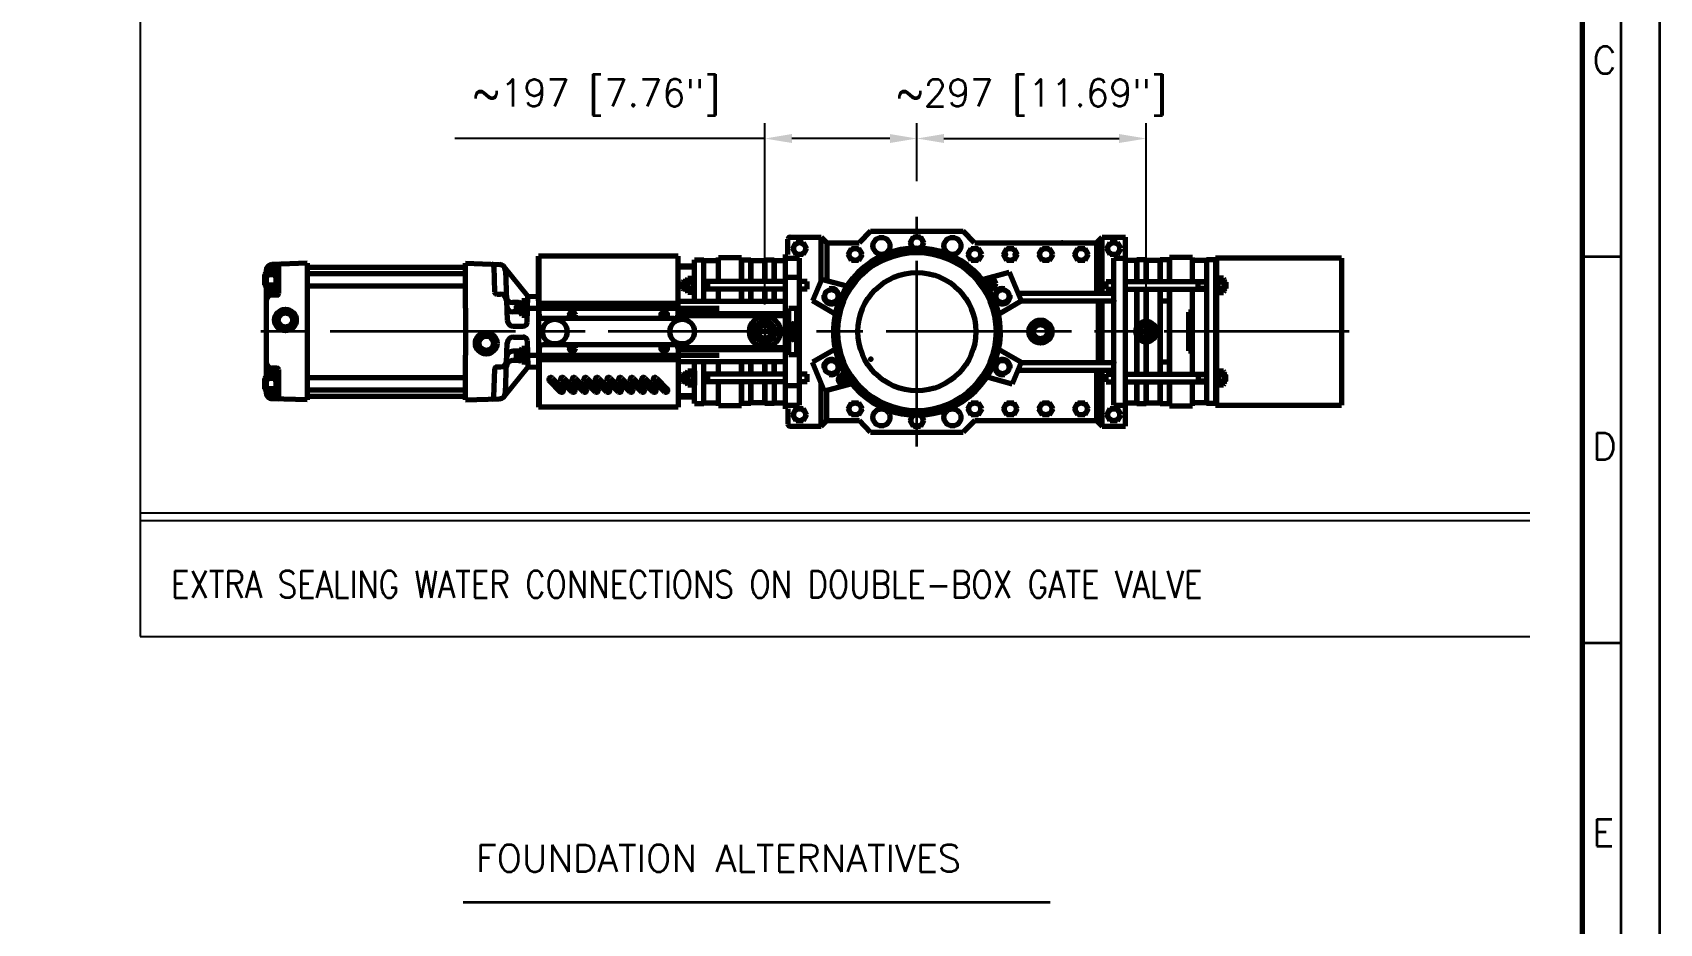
# Model space of a CAD drawing. Extents: x 68 to 8478, y -14 to 5926.
# Drawn here: x 6371 to 8478, y 3578 to 4732 of the extents above; entities that cross this region are included whole.
import ezdxf

# ---------------------------------------------------------------- set-up
doc = ezdxf.new("R2010")
doc.units = 0
doc.header["$LTSCALE"] = 10
doc.linetypes.add('ACAD_ISO08W100', pattern=[36, 24, -3, 6, -3])
doc.layers.get('DEFPOINTS').update_dxf_attribs({"linetype": 'CONTINUOUS'})
doc.layers.add('10', color=3, linetype='CONTINUOUS')
doc.layers.add('AHL-CON-50', color=2, linetype='CONTINUOUS')
for name, color, linetype, lineweight in [('dim', 3, 'CONTINUOUS', 15), ('M_EQUIP_D1', 3, 'CONTINUOUS', 35), ('M_EQUIP_E3', 3, 'CONTINUOUS', 35), ('M_EQUIP_E5', 2, 'CONTINUOUS', 50), ('M_EQUIP_T13', 3, 'CONTINUOUS', 35)]:
    doc.layers.add(name, color=color, linetype=linetype, lineweight=lineweight)
doc.styles.add('S', font='simplex.shx', dxfattribs={"width": 0.8})
doc.styles.add('SIMPLEX', font='simplex')
doc.dimstyles.new('NORDIC', dxfattribs={"dimscale": 10, "dimtxt": 3.5, "dimasz": 3.5, "dimexe": 2, "dimexo": 2, "dimgap": 1, "dimtad": 0, "dimdec": 0, "dimdsep": 46, "dimtxsty": 'SIMPLEX', "dimcen": 3, "dimclrd": 3, "dimclre": 3, "dimclrt": 3, "dimadec": 0, "dimazin": 0, "dimtfac": 1, "dimtdec": 0, "dimtmove": 0, "dimatfit": 3, "dimfxl": 0, "dimtvp": 1, "dimtolj": 1, "dimarcsym": 0})

# ---------------------------------------------------------------- blocks, each defined once
blk = doc.blocks.new('*D36')
at = {"layer": 'DEFPOINTS', "color": 0, "linetype": 'Continuous', "lineweight": 25, "transparency": 16777216}
for p in [(7319.2, 4594.6), (7516.2, 4519.6), (7319.2, 4359.6)]:
    blk.add_point(p, dxfattribs=at)
at = {"layer": 'M_EQUIP_D1', "color": 3, "linetype": 'Continuous', "lineweight": -2, "transparency": 16777216}
for p, q in [((7319.2, 4594.6), (6917.6, 4594.6)), ((7319.2, 4379.6), (7319.2, 4614.6)), ((7481.2, 4594.6), (7354.2, 4594.6)), ((7516.2, 4539.6), (7516.2, 4614.6))]:
    blk.add_line(p, q, dxfattribs=at)
at = {"layer": 'M_EQUIP_D1', "color": 3, "linetype": 'Continuous', "lineweight": 25, "transparency": 16777216}
for points in [[(7354.2, 4600.4), (7354.2, 4588.8), (7319.2, 4594.6)], [(7481.2, 4600.4), (7481.2, 4588.8), (7516.2, 4594.6)]]:
    blk.add_solid(points, dxfattribs=at)
at = {"layer": 'M_EQUIP_D1', "color": 3, "linetype": 'Continuous', "transparency": 16777216, "insert": (7100.9, 4647.9), "char_height": 35, "attachment_point": 5, "style": 'SIMPLEX'}
blk.add_mtext('\\A1;~197 [7.76"]', dxfattribs=at)
blk = doc.blocks.new('*D35')
at = {"layer": 'DEFPOINTS', "color": 0, "linetype": 'Continuous', "lineweight": 25, "transparency": 16777216}
for p in [(7813.2, 4594.6), (7516.2, 4519.6), (7813.2, 4357.8)]:
    blk.add_point(p, dxfattribs=at)
at = {"layer": 'M_EQUIP_D1', "color": 3, "linetype": 'Continuous', "lineweight": -2, "transparency": 16777216}
for p, q in [((7516.2, 4539.6), (7516.2, 4614.6)), ((7551.2, 4594.6), (7778.2, 4594.6)), ((7813.2, 4377.8), (7813.2, 4614.6))]:
    blk.add_line(p, q, dxfattribs=at)
at = {"layer": 'M_EQUIP_D1', "color": 3, "linetype": 'Continuous', "lineweight": 25, "transparency": 16777216}
for points in [[(7551.2, 4600.4), (7551.2, 4588.8), (7516.2, 4594.6)], [(7778.2, 4600.4), (7778.2, 4588.8), (7813.2, 4594.6)]]:
    blk.add_solid(points, dxfattribs=at)
at = {"layer": 'M_EQUIP_D1', "color": 3, "linetype": 'Continuous', "transparency": 16777216, "insert": (7664.7, 4647.9), "char_height": 35, "attachment_point": 5, "style": 'SIMPLEX'}
blk.add_mtext('\\A1;~297 [11.69"]', dxfattribs=at)
blk = doc.blocks.new('A$C0F477D11')
at = {"layer": '10', "color": 3, "linetype": 'Continuous', "lineweight": 35}
for p, q in [((836, 445.5), (831, 445.5)), ((836, 395.5), (831, 395.5))]:
    blk.add_line(p, q, dxfattribs=at)
for points in [[(841, 0), (0, 0), (0, 594), (841, 594)], [(836, 5), (15, 5), (15, 589), (836, 589)]]:
    blk.add_lwpolyline(points, close=True, dxfattribs=at)
at = {"layer": '10', "color": 7, "linetype": 'Continuous', "lineweight": 70}
blk.add_lwpolyline([(831, 10), (20, 10), (20, 584), (831, 584)], close=True, dxfattribs=at)
at = {"layer": '10', "color": 3, "linetype": 'Continuous', "lineweight": 35, "style": 'S'}
for s, p in [('C', (832.3, 469.21)), ('D', (832.3, 419.21)), ('E', (832.3, 369.21))]:
    blk.add_text(s, height=3.5, dxfattribs=at).set_placement(p)

msp = doc.modelspace()

# ---------------------------------------------------------------- linework, layer by layer
at = {"layer": 'AHL-CON-50', "linetype": 'Continuous'}
for p, q in [((6510, 5500), (6510, 3950)), ((6510, 4110), (8310, 4110)), ((6510, 4100), (8310, 4100)), ((6510, 3950), (8310, 3950))]:
    msp.add_line(p, q, dxfattribs=at)
at = {"layer": 'M_EQUIP_E3', "linetype": 'ACAD_ISO08W100', "lineweight": 35}
for p, q in [((7516.2, 4196.1), (7516.2, 4493.1)), ((8076.3, 4344.6), (6648.9, 4344.6)), ((7319.2, 4359.6), (7319.2, 4329.6))]:
    msp.add_line(p, q, dxfattribs=at)
at = {"layer": 'M_EQUIP_E3', "color": 3, "linetype": 'Continuous', "lineweight": 35}
msp.add_line((6928.4, 3605.9), (7688.8, 3605.9), dxfattribs=at)
at = {"layer": 'M_EQUIP_E5', "linetype": 'Continuous', "lineweight": 70}
for p, q in [((7456.2, 4474.6), (7441.2, 4459.6)), ((7456.2, 4474.6), (7576.2, 4474.6)), ((7590.7, 4459.6), (7576.2, 4474.6)), ((7349.2, 4444.6), (7349.2, 4464.1)), ((7352.2, 4467.1), (7392.2, 4467.1)), ((7355.3, 4452.1), (7359.7, 4459.9)), ((7359.7, 4444.3), (7355.3, 4452.1)), ((7359.7, 4459.9), (7368.7, 4459.9)), ((7368.7, 4459.9), (7373.2, 4452.1)), ((7373.2, 4452.1), (7368.7, 4444.3)), ((7392.2, 4467.1), (7399.7, 4459.6)), ((7392.2, 4411.1), (7392.2, 4467.1)), ((7399.7, 4459.6), (7441.2, 4459.6)), ((7399.7, 4459.6), (7399.7, 4410.1)), ((7427.3, 4444.6), (7431.7, 4452.4)), ((7431.7, 4452.4), (7440.7, 4452.4)), ((7440.7, 4452.4), (7445.2, 4444.6)), ((7507.3, 4459.6), (7511.7, 4467.4)), ((7511.7, 4451.8), (7507.3, 4459.6)), ((7511.7, 4467.4), (7520.7, 4467.4)), ((7520.7, 4451.8), (7511.7, 4451.8)), ((7520.7, 4467.4), (7525.2, 4459.6)), ((7525.2, 4459.6), (7520.7, 4451.8)), ((7582.3, 4444.6), (7586.7, 4452.4)), ((7586.7, 4452.4), (7595.7, 4452.4)), ((7591.2, 4459.6), (7748.7, 4459.6)), ((7595.7, 4452.4), (7600.2, 4444.6)), ((7628.3, 4444.6), (7632.7, 4452.4)), ((7632.7, 4452.4), (7641.7, 4452.4)), ((7641.7, 4452.4), (7646.2, 4444.6)), ((7674.3, 4444.5), (7678.7, 4452.2)), ((7678.7, 4452.2), (7687.7, 4452.2)), ((7687.7, 4452.2), (7692.2, 4444.5)), ((7720.3, 4444.6), (7724.7, 4452.4)), ((7724.7, 4452.4), (7733.7, 4452.4)), ((7733.7, 4452.4), (7738.2, 4444.6)), ((7748.7, 4459.6), (7756.2, 4467.1)), ((7748.7, 4459.6), (7748.7, 4394.6)), ((7756.2, 4467.1), (7786.2, 4467.1)), ((7756.2, 4394.6), (7756.2, 4467.1)), ((7762.3, 4452.1), (7766.7, 4459.9)), ((7766.7, 4444.3), (7762.3, 4452.1)), ((7766.7, 4459.9), (7775.7, 4459.9)), ((7775.7, 4459.9), (7780.2, 4452.1)), ((7780.2, 4452.1), (7775.7, 4444.3)), ((7786.2, 4222.1), (7786.2, 4467.1)), ((6726.2, 4433.1), (6680.9, 4431.5)), ((6689.2, 4429.9), (6689.2, 4393.8)), ((6726.2, 4433.1), (6726.2, 4385.1)), ((6726.2, 4428.1), (6931.3, 4428.1)), ((6931.3, 4433.1), (6975.6, 4431.5)), ((6931.3, 4375.1), (6931.3, 4433.1)), ((6968.1, 4429), (6969.2, 4396.1)), ((7012.2, 4390.6), (6981.5, 4428.6)), ((7206.9, 4442.3), (7026.2, 4442.3)), ((7026.2, 4384.4), (7026.2, 4442.3)), ((7026.9, 4366.6), (7026.9, 4442.3)), ((7206.9, 4366.6), (7206.9, 4442.3)), ((7206.9, 4429.6), (7228.2, 4429.6)), ((7228.2, 4427.9), (7206.9, 4427.9)), ((7228.2, 4437.6), (7240.2, 4437.6)), ((7228.2, 4383.6), (7228.2, 4437.6)), ((7240.2, 4383.6), (7240.2, 4437.6)), ((7240.2, 4436.6), (7259.2, 4436.6)), ((7259.2, 4409.6), (7259.2, 4440.6)), ((7259.2, 4440.6), (7289.2, 4440.6)), ((7289.2, 4440.6), (7289.2, 4409.6)), ((7289.2, 4437.6), (7301.2, 4437.6)), ((7289.2, 4409.6), (7289.2, 4437.6)), ((7301.2, 4437.6), (7301.2, 4409.6)), ((7301.2, 4436.6), (7319.2, 4436.6)), ((7301.2, 4409.6), (7301.2, 4436.6)), ((7319.2, 4409.6), (7319.2, 4437.6)), ((7319.2, 4437.6), (7331.2, 4437.6)), ((7319.2, 4436.6), (7319.2, 4409.6)), ((7331.2, 4437.6), (7331.2, 4409.6)), ((7331.2, 4409.6), (7331.2, 4436.6)), ((7331.2, 4436.6), (7346.2, 4436.6)), ((7346.2, 4244.6), (7346.2, 4444.6)), ((7346.2, 4444.6), (7349.2, 4444.6)), ((7346.2, 4439.6), (7364.2, 4439.6)), ((7368.7, 4444.3), (7359.7, 4444.3)), ((7364.2, 4249.6), (7364.2, 4439.6)), ((7431.7, 4436.8), (7427.3, 4444.6)), ((7440.7, 4436.8), (7431.7, 4436.8)), ((7445.2, 4444.6), (7440.7, 4436.8)), ((7586.7, 4436.8), (7582.3, 4444.6)), ((7595.7, 4436.8), (7586.7, 4436.8)), ((7600.2, 4444.6), (7595.7, 4436.8)), ((7632.7, 4436.8), (7628.3, 4444.6)), ((7641.7, 4436.8), (7632.7, 4436.8)), ((7646.2, 4444.6), (7641.7, 4436.8)), ((7678.7, 4436.7), (7674.3, 4444.5)), ((7687.7, 4436.7), (7678.7, 4436.7)), ((7692.2, 4444.5), (7687.7, 4436.7)), ((7724.7, 4436.8), (7720.3, 4444.6)), ((7733.7, 4436.8), (7724.7, 4436.8)), ((7738.2, 4444.6), (7733.7, 4436.8)), ((7775.7, 4444.3), (7766.7, 4444.3)), ((7771.2, 4249.6), (7771.2, 4439.6)), ((7771.2, 4439.6), (7786.2, 4439.6)), ((7801.2, 4436.6), (7786.2, 4436.6)), ((7813.2, 4437.6), (7801.2, 4437.6)), ((7801.2, 4437.6), (7801.2, 4409.6)), ((7801.2, 4409.6), (7801.2, 4436.6)), ((7813.2, 4409.6), (7813.2, 4437.6)), ((7813.2, 4436.6), (7813.2, 4409.6)), ((7831.2, 4436.6), (7813.2, 4436.6)), ((7831.2, 4437.6), (7831.2, 4409.6)), ((7843.2, 4437.6), (7831.2, 4437.6)), ((7831.2, 4409.6), (7831.2, 4436.6)), ((7843.2, 4440.6), (7843.2, 4409.6)), ((7873.2, 4440.6), (7843.2, 4440.6)), ((7843.2, 4409.6), (7843.2, 4437.6)), ((7873.2, 4409.6), (7873.2, 4440.6)), ((7891.2, 4436.6), (7873.2, 4436.6)), ((7891.2, 4437.6), (7891.2, 4251.6)), ((7903.2, 4437.6), (7891.2, 4437.6)), ((8066.2, 4439.6), (7903.2, 4439.6)), ((7903.2, 4439.6), (7903.2, 4249.6)), ((7904.2, 4439.6), (7904.2, 4249.6)), ((8066.2, 4439.6), (8066.2, 4249.6)), ((6672.5, 4419.8), (6671.2, 4418.5)), ((6671.2, 4418.5), (6671.2, 4411.8)), ((6671.2, 4411.8), (6671.2, 4405)), ((6671.2, 4405), (6672.5, 4403.8)), ((6672.5, 4411.8), (6672.5, 4419.8)), ((6672.5, 4419.8), (6672.5, 4411.8)), ((6673.2, 4419.8), (6672.5, 4419.8)), ((6672.5, 4411.8), (6672.5, 4403.8)), ((6672.5, 4403.8), (6672.5, 4411.8)), ((6674.8, 4425.6), (6673.2, 4422.9)), ((6673.2, 4423.5), (6673.2, 4265.7)), ((6674, 4424.2), (6674.8, 4425.6)), ((6674.8, 4425.6), (6684.6, 4425.6)), ((6684.6, 4425.6), (6674.8, 4425.6)), ((6674.8, 4418.7), (6684.6, 4418.7)), ((6684.6, 4418.7), (6674.8, 4418.7)), ((6684.6, 4425.6), (6685.4, 4424.2)), ((6686.2, 4422.9), (6684.6, 4425.6)), ((6686.2, 4411.8), (6686.2, 4422.9)), ((6686.2, 4400.7), (6686.2, 4411.8)), ((6726.2, 4419.8), (6931.3, 4419.8)), ((6983.3, 4423.8), (6985.5, 4359.3)), ((7213.6, 4409.6), (7212.7, 4408.7)), ((7212.7, 4408.7), (7212.7, 4400.5)), ((7212.7, 4408.7), (7218.6, 4408.7)), ((7213.6, 4399.6), (7213.6, 4409.6)), ((7218.6, 4409.6), (7213.6, 4409.6)), ((7218.6, 4397.7), (7218.6, 4411.5)), ((7219.4, 4413.8), (7225.8, 4413.8)), ((7225.8, 4409.2), (7219.4, 4409.2)), ((7226.6, 4393.6), (7226.6, 4415.6)), ((7226.6, 4415.6), (7228.2, 4415.6)), ((7226.6, 4397.7), (7226.6, 4411.5)), ((7346.2, 4409.6), (7240.2, 4409.6)), ((7240.2, 4408.7), (7245.4, 4408.7)), ((7245.4, 4399.6), (7245.4, 4409.6)), ((7364.2, 4414.6), (7346.2, 4414.6)), ((7374.2, 4409.6), (7364.2, 4409.6)), ((7374.2, 4399.6), (7374.2, 4409.6)), ((7392.6, 4412), (7381.1, 4384.3)), ((7425.3, 4403.3), (7392.6, 4412)), ((7600.6, 4412.3), (7635.8, 4421.7)), ((7609.3, 4409.1), (7612, 4409.1)), ((7612, 4409.1), (7613.4, 4406.7)), ((7613.4, 4406.7), (7612, 4404.4)), ((7635.8, 4421.7), (7651.3, 4384.3)), ((7761.2, 4409.6), (7771.2, 4409.6)), ((7761.2, 4399.6), (7761.2, 4409.6)), ((7786.2, 4409.6), (7891.2, 4409.6)), ((7880.7, 4399.6), (7880.7, 4409.6)), ((7891.2, 4408.7), (7880.7, 4408.7)), ((7906.2, 4415.1), (7904.2, 4415.1)), ((7904.2, 4415.1), (7904.2, 4394.1)), ((7906.2, 4394.1), (7906.2, 4415.1)), ((7906.2, 4397.7), (7906.2, 4411.5)), ((7906.3, 4412.3), (7907, 4413.8)), ((7906.3, 4410.7), (7906.3, 4412.3)), ((7907, 4409.2), (7906.3, 4410.7)), ((7906.3, 4406.1), (7907, 4409.2)), ((7906.3, 4403), (7906.3, 4406.1)), ((7913.4, 4413.8), (7907, 4413.8)), ((7907, 4409.2), (7913.4, 4409.2)), ((7913.4, 4413.8), (7914.1, 4412.3)), ((7914.1, 4410.7), (7913.4, 4409.2)), ((7913.4, 4409.2), (7914.1, 4406.1)), ((7914.1, 4412.3), (7914.1, 4410.7)), ((7914.1, 4406.1), (7914.1, 4403)), ((7914.2, 4397.7), (7914.2, 4411.5)), ((7914.2, 4409.6), (7915.3, 4409.6)), ((7916.2, 4408.7), (7914.2, 4408.7)), ((7915.3, 4409.6), (7916.2, 4408.7)), ((7915.3, 4399.6), (7915.3, 4409.6)), ((7916.2, 4408.7), (7916.2, 4400.5)), ((6672.5, 4403.8), (6673.2, 4403.8)), ((6673.2, 4400.7), (6674.8, 4397.9)), ((6674.8, 4397.9), (6684.6, 4397.9)), ((6687.2, 4391.8), (6681.2, 4391.8)), ((6684.6, 4397.9), (6686.2, 4400.7)), ((6726.2, 4403.8), (6931.3, 4403.8)), ((6726.2, 4385.1), (6726.2, 4304.1)), ((6972.2, 4393.2), (6976.6, 4393.2)), ((7010.9, 4384.3), (7004.5, 4384.3)), ((7011.2, 4356.4), (7012.2, 4390.6)), ((7012.2, 4390.6), (7026.2, 4390.1)), ((7026.2, 4390.1), (7026.2, 4299.1)), ((7026.2, 4384.4), (7026.9, 4384.4)), ((7346.2, 4383.6), (7206.9, 4383.6)), ((7212.7, 4400.5), (7213.6, 4399.6)), ((7212.7, 4400.5), (7218.6, 4400.5)), ((7218.6, 4399.6), (7213.6, 4399.6)), ((7219.4, 4400), (7225.8, 4400)), ((7225.8, 4395.4), (7219.4, 4395.4)), ((7226.6, 4393.6), (7228.2, 4393.6)), ((7240.2, 4400.5), (7245.4, 4400.5)), ((7346.2, 4399.6), (7240.2, 4399.6)), ((7259.2, 4383.6), (7259.2, 4399.6)), ((7289.2, 4399.6), (7289.2, 4384.6)), ((7289.2, 4383.6), (7289.2, 4399.6)), ((7301.2, 4399.6), (7301.2, 4384.6)), ((7301.2, 4383.6), (7301.2, 4399.6)), ((7319.2, 4384.6), (7319.2, 4399.6)), ((7319.2, 4399.6), (7319.2, 4383.6)), ((7331.2, 4384.6), (7331.2, 4399.6)), ((7331.2, 4399.6), (7331.2, 4383.6)), ((7374.2, 4399.6), (7364.2, 4399.6)), ((7410.5, 4367.4), (7381.1, 4384.3)), ((7622, 4367.4), (7651.3, 4384.3)), ((7647.1, 4394.6), (7771.2, 4394.6)), ((7651.2, 4384.6), (7771.2, 4384.6)), ((7750.9, 4384.6), (7750.9, 4304.6)), ((7756.2, 4304.6), (7756.2, 4384.6)), ((7761.2, 4399.6), (7771.2, 4399.6)), ((7786.2, 4399.6), (7891.2, 4399.6)), ((7801.2, 4350.2), (7801.2, 4399.6)), ((7801.2, 4399.6), (7801.2, 4350.2)), ((7813.2, 4357.8), (7813.2, 4399.6)), ((7813.2, 4399.6), (7813.2, 4357.8)), ((7831.2, 4289.6), (7831.2, 4399.6)), ((7831.2, 4399.6), (7831.2, 4289.6)), ((7843.2, 4384.1), (7831.2, 4384.1)), ((7843.2, 4289.6), (7843.2, 4399.6)), ((7843.2, 4399.6), (7843.2, 4289.6)), ((7873.2, 4289.6), (7873.2, 4399.6)), ((7891.2, 4400.5), (7880.7, 4400.5)), ((7904.2, 4394.1), (7906.2, 4394.1)), ((7907, 4400), (7906.3, 4403)), ((7906.3, 4398.5), (7907, 4400)), ((7906.3, 4396.8), (7906.3, 4398.5)), ((7907, 4395.3), (7906.3, 4396.8)), ((7913.4, 4400), (7907, 4400)), ((7907, 4395.3), (7913.4, 4395.3)), ((7914.1, 4403), (7913.4, 4400)), ((7913.4, 4400), (7914.1, 4398.5)), ((7914.1, 4396.8), (7913.4, 4395.3)), ((7914.1, 4398.5), (7914.1, 4396.8)), ((7916.2, 4400.5), (7914.2, 4400.5)), ((7914.2, 4399.6), (7915.3, 4399.6)), ((7916.2, 4400.5), (7915.3, 4399.6)), ((6931.3, 4375.1), (6931.3, 4314.1)), ((7000, 4382.1), (6992.5, 4382.1)), ((7000, 4370.1), (6992.9, 4370.1)), ((6993.9, 4375.1), (7260, 4375.1)), ((6998.2, 4379.2), (6999.1, 4380.1)), ((6998.2, 4379.2), (7003.7, 4379.1)), ((6998.2, 4371), (6998.2, 4379.2)), ((6998.2, 4371), (7003.7, 4371)), ((6999.1, 4370.1), (6998.2, 4371)), ((7003.7, 4380), (6999.1, 4380.1)), ((6999.1, 4380.1), (6999.1, 4370.1)), ((7003.7, 4370), (6999.1, 4370.1)), ((7000, 4382.1), (7003.7, 4382)), ((7003.7, 4368.1), (7003.7, 4382)), ((7004.5, 4379.7), (7010.9, 4379.7)), ((7010.9, 4370.4), (7004.5, 4370.4)), ((7004.5, 4365.8), (7010.9, 4365.8)), ((7011.7, 4368.1), (7011.7, 4382)), ((7206.9, 4381.1), (7026.9, 4381.1)), ((7069.1, 4368.1), (7068.2, 4366.6)), ((7068.2, 4366.6), (7069.1, 4365.1)), ((7070.8, 4368.1), (7069.1, 4368.1)), ((7069.1, 4365.1), (7070.8, 4365.1)), ((7071.7, 4366.6), (7070.8, 4368.1)), ((7070.8, 4365.1), (7071.7, 4366.6)), ((7188.1, 4368.1), (7187.2, 4366.6)), ((7187.2, 4366.6), (7188.1, 4365.1)), ((7189.8, 4368.1), (7188.1, 4368.1)), ((7188.1, 4365.1), (7189.8, 4365.1)), ((7190.7, 4366.6), (7189.8, 4368.1)), ((7189.8, 4365.1), (7190.7, 4366.6)), ((7206.8, 4367.9), (7346.2, 4367.9)), ((7206.8, 4365.3), (7346.2, 4365.3)), ((7206.9, 4366.6), (7346.2, 4366.6)), ((7350.5, 4314.6), (7350.5, 4374.6)), ((7360.5, 4374.6), (7350.5, 4374.6)), ((7360.5, 4314.6), (7360.5, 4374.6)), ((7868.2, 4369.6), (7868.2, 4319.6)), ((7871.2, 4369.6), (7868.2, 4369.6)), ((7871.2, 4319.6), (7871.2, 4369.6)), ((6993.5, 4351.6), (7006.2, 4351.6)), ((7201.9, 4361.6), (7031.9, 4361.6)), ((7334.2, 4344.6), (7304.2, 4344.6)), ((7358, 4352.6), (7353, 4352.6)), ((7358, 4344.6), (7353, 4344.6)), ((7355.5, 4350.1), (7355.5, 4355.1)), ((7355.5, 4342.1), (7355.5, 4347.1)), ((7798.2, 4344.6), (7828.2, 4344.6)), ((7813.2, 4359.6), (7813.2, 4329.6)), ((6983.3, 4265.4), (6985.5, 4329.9)), ((6993.5, 4337.6), (7006.2, 4337.6)), ((7003.7, 4321.1), (7003.7, 4307.2)), ((7004.5, 4323.4), (7010.9, 4323.4)), ((7011.2, 4332.8), (7012.2, 4298.6)), ((7011.7, 4321.1), (7011.7, 4307.2)), ((7026.9, 4322.6), (7026.9, 4246.9)), ((7201.9, 4327.6), (7031.9, 4327.6)), ((7068.2, 4322.6), (7069.1, 4324.1)), ((7069.1, 4321.1), (7068.2, 4322.6)), ((7069.1, 4324.1), (7070.8, 4324.1)), ((7070.8, 4321.1), (7069.1, 4321.1)), ((7070.8, 4324.1), (7071.7, 4322.6)), ((7071.7, 4322.6), (7070.8, 4321.1)), ((7187.2, 4322.6), (7188.1, 4324.1)), ((7188.1, 4321.1), (7187.2, 4322.6)), ((7188.1, 4324.1), (7189.8, 4324.1)), ((7189.8, 4321.1), (7188.1, 4321.1)), ((7189.8, 4324.1), (7190.7, 4322.6)), ((7190.7, 4322.6), (7189.8, 4321.1)), ((7206.8, 4323.9), (7346.2, 4323.9)), ((7206.8, 4321.3), (7346.2, 4321.3)), ((7206.9, 4322.6), (7346.2, 4322.6)), ((7206.9, 4322.6), (7206.9, 4246.9)), ((7358, 4336.6), (7353, 4336.6)), ((7355.5, 4334.1), (7355.5, 4339.1)), ((7410.5, 4321.8), (7381.1, 4304.9)), ((7622, 4321.8), (7651.3, 4304.9)), ((7801.2, 4289.6), (7801.2, 4339)), ((7801.2, 4339), (7801.2, 4289.6)), ((7813.2, 4331.3), (7813.2, 4289.6)), ((7813.2, 4289.6), (7813.2, 4331.3)), ((6726.2, 4304.1), (6726.2, 4256.1)), ((6931.3, 4256.1), (6931.3, 4314.1)), ((7000, 4307.1), (6992.5, 4307.1)), ((7000, 4319.1), (6992.9, 4319.1)), ((6993.9, 4314.1), (7260, 4314.1)), ((6999.1, 4319.1), (6998.2, 4318.2)), ((6998.2, 4318.2), (7003.7, 4318.2)), ((6998.2, 4318.2), (6998.2, 4310)), ((6998.2, 4310), (7003.7, 4310.1)), ((6998.2, 4310), (6999.1, 4309.1)), ((7003.7, 4319.1), (6999.1, 4319.1)), ((6999.1, 4309.1), (6999.1, 4319.1)), ((7003.7, 4309.1), (6999.1, 4309.1)), ((7000, 4307.1), (7003.7, 4307.1)), ((7010.9, 4318.8), (7004.5, 4318.8)), ((7004.5, 4309.5), (7010.9, 4309.5)), ((7010.9, 4304.9), (7004.5, 4304.9)), ((7026.2, 4304.8), (7026.9, 4304.8)), ((7026.2, 4304.8), (7026.2, 4246.9)), ((7206.9, 4308.1), (7026.9, 4308.1)), ((7346.2, 4305.6), (7206.9, 4305.6)), ((7228.2, 4251.6), (7228.2, 4305.6)), ((7240.2, 4251.6), (7240.2, 4305.6)), ((7259.2, 4289.6), (7259.2, 4305.6)), ((7289.2, 4305.6), (7289.2, 4289.6)), ((7289.2, 4289.6), (7289.2, 4304.6)), ((7301.2, 4305.6), (7301.2, 4289.6)), ((7301.2, 4289.6), (7301.2, 4304.6)), ((7319.2, 4289.6), (7319.2, 4305.6)), ((7319.2, 4304.6), (7319.2, 4289.6)), ((7331.2, 4289.6), (7331.2, 4305.6)), ((7331.2, 4304.6), (7331.2, 4289.6)), ((7360.5, 4314.6), (7350.5, 4314.6)), ((7396.6, 4267.5), (7381.1, 4304.9)), ((7651.3, 4304.9), (7639.8, 4277.2)), ((7651.2, 4304.6), (7771.2, 4304.6)), ((7843.2, 4305.1), (7831.2, 4305.1)), ((7868.2, 4319.6), (7871.2, 4319.6)), ((6672.5, 4285.4), (6671.2, 4284.1)), ((6671.2, 4284.1), (6671.2, 4277.4)), ((6673.2, 4285.4), (6672.5, 4285.4)), ((6672.5, 4285.4), (6672.5, 4277.4)), ((6672.5, 4277.4), (6672.5, 4285.4)), ((6674.8, 4291.3), (6673.2, 4288.5)), ((6674, 4289.9), (6674.8, 4291.3)), ((6684.6, 4291.3), (6674.8, 4291.3)), ((6674.8, 4291.3), (6684.6, 4291.3)), ((6684.6, 4284.3), (6674.8, 4284.3)), ((6674.8, 4284.3), (6684.6, 4284.3)), ((6687.2, 4297.4), (6681.2, 4297.4)), ((6686.2, 4288.5), (6684.6, 4291.3)), ((6684.6, 4291.3), (6685.4, 4289.9)), ((6686.2, 4277.4), (6686.2, 4288.5)), ((6689.2, 4295.4), (6689.2, 4259.3)), ((6726.2, 4285.4), (6931.3, 4285.4)), ((6968.1, 4260.2), (6969.3, 4296)), ((6972.3, 4298.9), (6976.7, 4298.9)), ((7012.2, 4298.6), (6981.5, 4260.6)), ((7012.2, 4298.6), (7026.2, 4299.1)), ((7040.2, 4280.9), (7054.3, 4266.8)), ((7043.7, 4284.5), (7057.8, 4270.3)), ((7055.2, 4280.9), (7069.3, 4266.8)), ((7058.7, 4284.5), (7072.8, 4270.3)), ((7070.2, 4280.9), (7084.3, 4266.8)), ((7073.7, 4284.5), (7087.8, 4270.3)), ((7085.2, 4280.9), (7099.3, 4266.8)), ((7088.7, 4284.5), (7102.8, 4270.3)), ((7100.2, 4280.9), (7114.3, 4266.8)), ((7103.7, 4284.5), (7117.8, 4270.3)), ((7115.2, 4280.9), (7129.3, 4266.8)), ((7118.7, 4284.5), (7132.8, 4270.3)), ((7130.2, 4280.9), (7144.3, 4266.8)), ((7133.7, 4284.5), (7147.8, 4270.3)), ((7145.2, 4280.9), (7159.3, 4266.8)), ((7148.7, 4284.5), (7162.8, 4270.3)), ((7160.2, 4280.9), (7174.3, 4266.8)), ((7163.7, 4284.5), (7177.8, 4270.3)), ((7175.2, 4280.9), (7189.3, 4266.8)), ((7178.7, 4284.5), (7192.8, 4270.3)), ((7213.6, 4289.6), (7212.7, 4288.7)), ((7212.7, 4288.7), (7212.7, 4280.5)), ((7212.7, 4288.7), (7218.6, 4288.7)), ((7212.7, 4280.5), (7213.6, 4279.6)), ((7212.7, 4280.5), (7218.6, 4280.5)), ((7213.6, 4279.6), (7213.6, 4289.6)), ((7218.6, 4289.6), (7213.6, 4289.6)), ((7218.6, 4279.6), (7213.6, 4279.6)), ((7218.6, 4277.7), (7218.6, 4291.5)), ((7219.4, 4293.8), (7225.8, 4293.8)), ((7225.8, 4289.2), (7219.4, 4289.2)), ((7219.4, 4280), (7225.8, 4280)), ((7226.6, 4295.6), (7228.2, 4295.6)), ((7226.6, 4273.6), (7226.6, 4295.6)), ((7226.6, 4277.7), (7226.6, 4291.5)), ((7228.2, 4293.9), (7228.2, 4275.3)), ((7346.2, 4289.6), (7240.2, 4289.6)), ((7240.2, 4288.7), (7245.4, 4288.7)), ((7240.2, 4280.5), (7245.4, 4280.5)), ((7346.2, 4279.6), (7240.2, 4279.6)), ((7245.4, 4279.6), (7245.4, 4289.6)), ((7259.2, 4248.6), (7259.2, 4279.6)), ((7289.2, 4279.6), (7289.2, 4248.6)), ((7289.2, 4251.6), (7289.2, 4279.6)), ((7301.2, 4279.6), (7301.2, 4251.6)), ((7301.2, 4252.6), (7301.2, 4279.6)), ((7319.2, 4279.6), (7319.2, 4252.6)), ((7319.2, 4251.6), (7319.2, 4279.6)), ((7331.2, 4279.6), (7331.2, 4251.6)), ((7374.2, 4289.6), (7364.2, 4289.6)), ((7374.2, 4279.6), (7364.2, 4279.6)), ((7374.2, 4279.6), (7374.2, 4289.6)), ((7419, 4282.4), (7420.4, 4284.8)), ((7420.4, 4280), (7419, 4282.4)), ((7420.4, 4284.8), (7423.2, 4284.8)), ((7607.1, 4285.9), (7639.8, 4277.2)), ((7647.1, 4294.6), (7771.2, 4294.6)), ((7748.7, 4294.6), (7748.7, 4229.6)), ((7756.2, 4222.1), (7756.2, 4294.6)), ((7761.2, 4289.6), (7771.2, 4289.6)), ((7761.2, 4279.6), (7761.2, 4289.6)), ((7761.2, 4279.6), (7771.2, 4279.6)), ((7786.2, 4289.6), (7891.2, 4289.6)), ((7786.2, 4279.6), (7891.2, 4279.6)), ((7801.2, 4252.6), (7801.2, 4279.6)), ((7801.2, 4279.6), (7801.2, 4251.6)), ((7813.2, 4279.6), (7813.2, 4252.6)), ((7813.2, 4251.6), (7813.2, 4279.6)), ((7831.2, 4252.6), (7831.2, 4279.6)), ((7831.2, 4279.6), (7831.2, 4251.6)), ((7843.2, 4279.6), (7843.2, 4248.6)), ((7843.2, 4251.6), (7843.2, 4279.6)), ((7873.2, 4248.6), (7873.2, 4279.6)), ((7880.7, 4289.6), (7880.7, 4279.6)), ((7891.2, 4288.7), (7880.7, 4288.7)), ((7891.2, 4280.5), (7880.7, 4280.5)), ((7904.2, 4295.1), (7906.2, 4295.1)), ((7904.2, 4274.1), (7904.2, 4295.1)), ((7906.2, 4295.1), (7906.2, 4274.1)), ((7906.2, 4291.5), (7906.2, 4277.7)), ((7907, 4293.8), (7906.3, 4292.4)), ((7906.3, 4292.4), (7906.3, 4290.7)), ((7906.3, 4290.7), (7907, 4289.2)), ((7907, 4289.2), (7906.3, 4286.2)), ((7906.3, 4286.2), (7906.3, 4283)), ((7906.3, 4283), (7907, 4280)), ((7907, 4280), (7906.3, 4278.5)), ((7906.3, 4278.5), (7906.3, 4276.9)), ((7907, 4293.8), (7913.4, 4293.8)), ((7913.4, 4289.2), (7907, 4289.2)), ((7907, 4280), (7913.4, 4280)), ((7914.1, 4292.4), (7913.4, 4293.8)), ((7913.4, 4289.2), (7914.1, 4290.7)), ((7914.1, 4286.2), (7913.4, 4289.2)), ((7913.4, 4280), (7914.1, 4283)), ((7914.1, 4278.5), (7913.4, 4280)), ((7914.1, 4290.7), (7914.1, 4292.4)), ((7914.1, 4283), (7914.1, 4286.2)), ((7914.1, 4276.9), (7914.1, 4278.5)), ((7914.2, 4291.5), (7914.2, 4277.7)), ((7914.2, 4289.6), (7915.3, 4289.6)), ((7916.2, 4288.7), (7914.2, 4288.7)), ((7916.2, 4280.5), (7914.2, 4280.5)), ((7914.2, 4279.6), (7915.3, 4279.6)), ((7915.3, 4289.6), (7915.3, 4279.6)), ((7916.2, 4288.7), (7915.3, 4289.6)), ((7915.3, 4279.6), (7916.2, 4280.5)), ((7916.2, 4280.5), (7916.2, 4288.7)), ((6671.2, 4277.4), (6671.2, 4270.7)), ((6671.2, 4270.7), (6672.5, 4269.4)), ((6672.5, 4269.4), (6672.5, 4277.4)), ((6672.5, 4277.4), (6672.5, 4269.4)), ((6672.5, 4269.4), (6673.2, 4269.4)), ((6673.2, 4266.3), (6674.8, 4263.6)), ((6674.8, 4263.6), (6684.6, 4263.6)), ((6726.2, 4256.1), (6680.9, 4257.7)), ((6684.6, 4263.6), (6686.2, 4266.3)), ((6686.2, 4266.3), (6686.2, 4277.4)), ((6726.2, 4269.4), (6931.3, 4269.4)), ((6726.2, 4261.1), (6931.3, 4261.1)), ((6931.3, 4256.1), (6975.6, 4257.6)), ((7228.2, 4261.3), (7206.9, 4261.3)), ((7228.2, 4259.6), (7206.9, 4259.6)), ((7225.8, 4275.4), (7219.4, 4275.4)), ((7226.6, 4273.6), (7228.2, 4273.6)), ((7364.2, 4274.6), (7346.2, 4274.6)), ((7392.2, 4222.1), (7392.2, 4278.1)), ((7431.9, 4276.9), (7396.6, 4267.5)), ((7399.7, 4229.6), (7399.7, 4268.3)), ((7906.2, 4274.1), (7904.2, 4274.1)), ((7906.3, 4276.9), (7907, 4275.4)), ((7913.4, 4275.4), (7907, 4275.4)), ((7913.4, 4275.4), (7914.1, 4276.9)), ((7206.9, 4246.9), (7026.2, 4246.9)), ((7228.2, 4251.6), (7240.2, 4251.6)), ((7240.2, 4252.6), (7259.2, 4252.6)), ((7289.2, 4248.6), (7259.2, 4248.6)), ((7301.2, 4251.6), (7289.2, 4251.6)), ((7319.2, 4252.6), (7301.2, 4252.6)), ((7331.2, 4251.6), (7319.2, 4251.6)), ((7331.2, 4252.6), (7346.2, 4252.6)), ((7346.2, 4249.6), (7364.2, 4249.6)), ((7346.2, 4244.6), (7349.2, 4244.6)), ((7349.2, 4244.6), (7349.2, 4225.1)), ((7355.3, 4237.1), (7359.7, 4244.9)), ((7359.7, 4229.3), (7355.3, 4237.1)), ((7359.7, 4244.9), (7368.7, 4244.9)), ((7368.7, 4244.9), (7373.2, 4237.1)), ((7373.2, 4237.1), (7368.7, 4229.3)), ((7427.3, 4244.6), (7431.7, 4252.4)), ((7431.7, 4236.8), (7427.3, 4244.6)), ((7431.7, 4252.4), (7440.7, 4252.4)), ((7440.7, 4236.8), (7431.7, 4236.8)), ((7440.7, 4252.4), (7445.2, 4244.6)), ((7445.2, 4244.6), (7440.7, 4236.8)), ((7507.3, 4229.6), (7511.7, 4237.4)), ((7511.7, 4237.4), (7520.7, 4237.4)), ((7520.7, 4237.4), (7525.2, 4229.6)), ((7582.3, 4244.6), (7586.7, 4252.4)), ((7586.7, 4236.8), (7582.3, 4244.6)), ((7586.7, 4252.4), (7595.7, 4252.4)), ((7595.7, 4236.8), (7586.7, 4236.8)), ((7595.7, 4252.4), (7600.2, 4244.6)), ((7600.2, 4244.6), (7595.7, 4236.8)), ((7628.3, 4244.6), (7632.7, 4252.4)), ((7632.7, 4236.8), (7628.3, 4244.6)), ((7632.7, 4252.4), (7641.7, 4252.4)), ((7641.7, 4236.8), (7632.7, 4236.8)), ((7641.7, 4252.4), (7646.2, 4244.6)), ((7646.2, 4244.6), (7641.7, 4236.8)), ((7674.3, 4244.7), (7678.7, 4252.5)), ((7678.7, 4236.9), (7674.3, 4244.7)), ((7678.7, 4252.5), (7687.7, 4252.5)), ((7687.7, 4236.9), (7678.7, 4236.9)), ((7687.7, 4252.5), (7692.2, 4244.7)), ((7692.2, 4244.7), (7687.7, 4236.9)), ((7720.3, 4244.6), (7724.7, 4252.4)), ((7724.7, 4236.8), (7720.3, 4244.6)), ((7724.7, 4252.4), (7733.7, 4252.4)), ((7733.7, 4236.8), (7724.7, 4236.8)), ((7733.7, 4252.4), (7738.2, 4244.6)), ((7738.2, 4244.6), (7733.7, 4236.8)), ((7762.3, 4237.1), (7766.7, 4244.9)), ((7766.7, 4229.3), (7762.3, 4237.1)), ((7766.7, 4244.9), (7775.7, 4244.9)), ((7771.2, 4249.6), (7786.2, 4249.6)), ((7771.2, 4249.6), (7786.2, 4249.6)), ((7775.7, 4244.9), (7780.2, 4237.1)), ((7780.2, 4237.1), (7775.7, 4229.3)), ((7786.2, 4252.6), (7801.2, 4252.6)), ((7801.2, 4251.6), (7813.2, 4251.6)), ((7813.2, 4252.6), (7831.2, 4252.6)), ((7831.2, 4251.6), (7843.2, 4251.6)), ((7843.2, 4248.6), (7873.2, 4248.6)), ((7891.2, 4252.6), (7873.2, 4252.6)), ((7903.2, 4251.6), (7891.2, 4251.6)), ((7903.2, 4249.6), (8066.2, 4249.6)), ((7352.2, 4222.1), (7392.2, 4222.1)), ((7368.7, 4229.3), (7359.7, 4229.3)), ((7392.2, 4222.1), (7399.7, 4229.6)), ((7399.7, 4229.6), (7441.7, 4229.6)), ((7456.2, 4214.6), (7441.7, 4229.6)), ((7511.7, 4221.8), (7507.3, 4229.6)), ((7520.7, 4221.8), (7511.7, 4221.8)), ((7525.2, 4229.6), (7520.7, 4221.8)), ((7591.2, 4229.6), (7576.2, 4214.6)), ((7591.2, 4229.6), (7748.7, 4229.6)), ((7748.7, 4229.6), (7756.2, 4222.1)), ((7756.2, 4222.1), (7786.2, 4222.1)), ((7775.7, 4229.3), (7766.7, 4229.3)), ((7456.2, 4214.6), (7576.2, 4214.6))]:
    msp.add_line(p, q, dxfattribs=at)
for points in [[(6689.2, 4411.8), (6689.2, 4426.8), (6686.2, 4426.8), (6686.2, 4411.8), (6686.2, 4396.8), (6689.2, 4396.8)], [(6689.2, 4277.4), (6689.2, 4292.4), (6686.2, 4292.4), (6686.2, 4277.4), (6686.2, 4262.4), (6689.2, 4262.4)]]:
    msp.add_lwpolyline(points, close=True, dxfattribs=at)
for points in [[(6686.2, 4411.8, -0.143534), (6684.6, 4404.8), (6674.8, 4404.8), (6684.6, 4404.8, -0.28521), (6685.4, 4399.3), (6684.6, 4397.9), (6674.8, 4397.9), (6674, 4399.3, -0.28521), (6674.8, 4404.8, -0.11397), (6673.2, 4410.3)], [(6686.2, 4277.4, -0.143534), (6684.6, 4270.5), (6674.8, 4270.5), (6684.6, 4270.5, -0.28521), (6685.4, 4264.9), (6684.6, 4263.6), (6674.8, 4263.6), (6674, 4264.9, -0.28521), (6674.8, 4270.5, -0.11397), (6673.2, 4275.9)]]:
    msp.add_lwpolyline(points, format="xyb", dxfattribs=at)
for centre, radius in [((7364.2, 4452.1), 7.77), ((7516.2, 4344.6), 102.5), ((7436.2, 4444.6), 7.77), ((7470.2, 4455.6), 11), ((7516.2, 4459.6), 7.77), ((7562.2, 4455.6), 11), ((7591.2, 4444.6), 7.77), ((7637.2, 4444.6), 7.77), ((7683.2, 4444.5), 7.77), ((7729.2, 4444.6), 7.77), ((7771.2, 4452.1), 7.77), ((7516.2, 4344.6), 76.5), ((7610.7, 4406.7), 7.17), ((7610.7, 4406.7), 2.76), ((7405.4, 4390.5), 8.65), ((7627.1, 4390.5), 8.65), ((6698.2, 4359.6), 14), ((6698.2, 4359.6), 9.29), ((7069.9, 4366.6), 3.5), ((7069.9, 4366.6), 1.73), ((7069.9, 4366.6), 1), ((7188.9, 4366.6), 3.5), ((7188.9, 4366.6), 1.73), ((7188.9, 4366.6), 1), ((7319.2, 4344.6), 20), ((6958.3, 4329.6), 14), ((7047.2, 4344.6), 16), ((7212.2, 4344.6), 16), ((7319.2, 4344.6), 13.3), ((7319.2, 4344.6), 8.65), ((7355.5, 4352.6), 2.5), ((7355.5, 4344.6), 2.5), ((7676.2, 4344.6), 15), ((7676.2, 4344.6), 9.3), ((7813.2, 4344.6), 13.3), ((7813.2, 4344.6), 8.65), ((6958.3, 4329.6), 9.29), ((7069.9, 4322.6), 3.5), ((7069.9, 4322.6), 1.73), ((7069.9, 4322.6), 1), ((7188.9, 4322.6), 3.5), ((7188.9, 4322.6), 1.73), ((7188.9, 4322.6), 1), ((7355.5, 4336.6), 2.5), ((7405.4, 4298.7), 8.65), ((7627.1, 4298.7), 8.65), ((7421.8, 4282.4), 7.17), ((7421.8, 4282.4), 2.76), ((7364.2, 4237.1), 7.77), ((7436.2, 4244.6), 7.77), ((7470.2, 4233.6), 11), ((7516.2, 4229.6), 7.77), ((7562.2, 4233.6), 11), ((7591.2, 4244.6), 7.77), ((7637.2, 4244.6), 7.77), ((7683.2, 4244.7), 7.77), ((7729.2, 4244.6), 7.77), ((7771.2, 4237.1), 7.77)]:
    msp.add_circle(centre, radius, dxfattribs=at)
for centre, radius, start, end in [((7352.2, 4464.1), 3, 90, 180), ((7516.2, 4344.6), 108.2, 36.0799, 210.6281), ((7516.2, 4344.6), 107, 35.3444, 211.3637), ((6681.2, 4423.5), 8, 92, 180), ((6691.2, 4429.9), 2, 92, 180), ((6965.1, 4428.9), 3, 2, 88), ((6975.3, 4423.5), 8, 2, 88), ((6685.8, 4412.5), 12.6, 150.6599, 183.3322), ((6678.9, 4422.1), 5.31, 156.3758, 220.0506), ((6680.6, 4422.1), 5.31, 319.9494, 23.6242), ((6673.6, 4412.5), 12.6, 356.6678, 29.3401), ((7222.4, 4411.5), 3.73, 141.7868, 218.2132), ((7232.4, 4404.6), 13.7, 160.3471, 199.6529), ((7222.9, 4411.5), 3.73, 321.7868, 38.2132), ((7212.9, 4404.6), 13.7, 340.3471, 19.6529), ((6681.2, 4383.8), 8, 90, 180), ((6687.2, 4393.8), 2, 270, 0), ((6972.2, 4396.2), 3, 182, 270), ((6976.6, 4385.2), 8, 2, 90), ((6992.5, 4390.1), 8, 182, 270), ((7007.4, 4382), 3.73, 141.7868, 218.2132), ((7006.7, 4387), 5, 326.4627, 358), ((7008, 4382), 3.73, 321.7868, 38.2132), ((7222.4, 4397.7), 3.73, 141.7868, 218.2132), ((7222.9, 4397.7), 3.73, 321.7868, 38.2132), ((7405.4, 4390.5), 10, 172.4054, 104.9314), ((7516.2, 4344.6), 108.2, 216.0799, 30.6281), ((7516.2, 4344.6), 107, 215.3444, 31.3637), ((7627.1, 4390.5), 10, 75.0686, 7.5946), ((6698.2, 4359.6), 10.4, 69.6792, 22.4906), ((6992.9, 4378.1), 8, 182, 270), ((7017.4, 4375), 13.7, 160.3471, 199.6529), ((7007.4, 4368.1), 3.73, 141.7868, 218.2132), ((6998, 4375), 13.7, 340.3471, 19.6529), ((7008, 4368.1), 3.73, 321.7868, 38.2132), ((7031.9, 4366.6), 5, 180, 270), ((7186.9, 4366.6), 2.25, 110.7424, 249.2576), ((7190.9, 4366.6), 2.25, 290.7424, 69.2576), ((7201.9, 4366.6), 5, 270, 0), ((6993.5, 4359.6), 8, 182, 270), ((7006.2, 4356.6), 5, 270, 358), ((7319.2, 4344.6), 10, 165.0686, 97.5946), ((7676.2, 4344.6), 10.5, 74.3362, 12.3876), ((7813.2, 4344.6), 10, 82.4054, 14.9314), ((6958.3, 4329.6), 10.4, 69.6792, 22.4906), ((6993.5, 4329.6), 8, 90, 178), ((7007.4, 4321.1), 3.73, 141.7868, 218.2132), ((7006.2, 4332.6), 5, 2, 90), ((7008, 4321.1), 3.73, 321.7868, 38.2132), ((7031.9, 4322.6), 5, 90, 180), ((7186.9, 4322.6), 2.25, 110.7424, 249.2576), ((7190.9, 4322.6), 2.25, 290.7424, 69.2576), ((7201.9, 4322.6), 5, 0, 90), ((6681.2, 4305.4), 8, 180, 270), ((6976.7, 4306.9), 8, 270, 358), ((6992.5, 4299.1), 8, 90, 178), ((6992.9, 4311.1), 8, 90, 178), ((7017.4, 4314.1), 13.7, 160.3471, 199.6529), ((7007.4, 4307.2), 3.73, 141.7868, 218.2132), ((6998, 4314.1), 13.7, 340.3471, 19.6529), ((7008, 4307.2), 3.73, 321.7868, 38.2132), ((7006.7, 4302.1), 5, 2, 33.5373), ((7405.4, 4298.7), 10, 255.0686, 187.5946), ((7627.1, 4298.7), 10, 352.4054, 284.9314), ((6685.8, 4278.1), 12.6, 150.6599, 183.3322), ((6678.9, 4287.8), 5.31, 156.3758, 220.0506), ((6680.6, 4287.8), 5.31, 319.9494, 23.6242), ((6673.6, 4278.1), 12.6, 356.6678, 29.3401), ((6687.2, 4295.4), 2, 0, 90), ((6972.3, 4295.9), 3, 90, 178), ((7041.9, 4282.7), 2.5, 45, 225), ((7056.9, 4282.7), 2.5, 45, 225), ((7071.9, 4282.7), 2.5, 45, 225), ((7086.9, 4282.7), 2.5, 45, 225), ((7101.9, 4282.7), 2.5, 45, 225), ((7116.9, 4282.7), 2.5, 45, 225), ((7131.9, 4282.7), 2.5, 45, 225), ((7146.9, 4282.7), 2.5, 45, 225), ((7161.9, 4282.7), 2.5, 45, 225), ((7176.9, 4282.7), 2.5, 45, 225), ((7222.4, 4291.5), 3.73, 141.7868, 218.2132), ((7232.4, 4284.6), 13.7, 160.3471, 199.6529), ((7222.4, 4277.7), 3.73, 141.7868, 218.2132), ((7222.9, 4291.5), 3.73, 321.7868, 38.2132), ((7212.9, 4284.6), 13.7, 340.3471, 19.6529), ((7222.9, 4277.7), 3.73, 321.7868, 38.2132), ((6681.2, 4265.7), 8, 180, 268), ((6691.2, 4259.3), 2, 180, 268), ((6965.1, 4260.3), 3, 272, 358), ((6975.3, 4265.6), 8, 272, 358), ((7056.1, 4268.6), 2.5, 225, 45), ((7071.1, 4268.6), 2.5, 225, 45), ((7086.1, 4268.6), 2.5, 225, 45), ((7101.1, 4268.6), 2.5, 225, 45), ((7116.1, 4268.6), 2.5, 225, 45), ((7131.1, 4268.6), 2.5, 225, 45), ((7146.1, 4268.6), 2.5, 225, 45), ((7161.1, 4268.6), 2.5, 225, 45), ((7176.1, 4268.6), 2.5, 225, 45), ((7191.1, 4268.6), 2.5, 225, 45), ((7352.2, 4225.1), 3, 180, 270)]:
    msp.add_arc(centre, radius, start, end, dxfattribs=at)
for p in [(7704.2, 4459.6), (7631, 4444.6), (7643.5, 4444.6), (7771.2, 4384.6), (7456.7, 4309.1), (7771.2, 4304.6)]:
    msp.add_point(p, dxfattribs=at)

# ---------------------------------------------------------------- block references
at = {"layer": 'dim', "lineweight": 35, "xscale": 10, "yscale": 10, "zscale": 10}
msp.add_blockref('A$C0F477D11', (68.1, -13.5), dxfattribs=at)

# ---------------------------------------------------------------- texts
at = {"layer": 'M_EQUIP_T13', "linetype": 'Continuous', "style": 'SIMPLEX', "width": 0.837838}
msp.add_text('EXTRA SEALING WATER CONNECTIONS ON DOUBLE-BOX GATE VALVE', height=35, dxfattribs=at).set_placement((6550, 4000))
at = {"layer": 'M_EQUIP_T13', "color": 2, "linetype": 'Continuous', "style": 'SIMPLEX'}
msp.add_text('FOUNDATION ALTERNATIVES', height=35, dxfattribs=at).set_placement((6944.7, 3645.4))

# ---------------------------------------------------------------- dimensions: what is measured, and where the dimension line sits
at = {"layer": 'M_EQUIP_D1', "linetype": 'Continuous'}
for base, p2, picture, middle in [((7319.2, 4594.6), (7319.2, 4359.6), '*D36', (7100.9, 4594.6)), ((7813.2, 4594.6), (7813.2, 4357.8), '*D35', (7664.7, 4594.6))]:
    dim = msp.add_linear_dim(base=base, p1=(7516.2, 4519.6), p2=p2, text='~<>', dimstyle='NORDIC', dxfattribs=at)
    dim.commit()
    dim.dimension.update_dxf_attribs({"geometry": picture, "text_midpoint": middle, "dimtype": 160})

doc.saveas('drawing.dxf')
